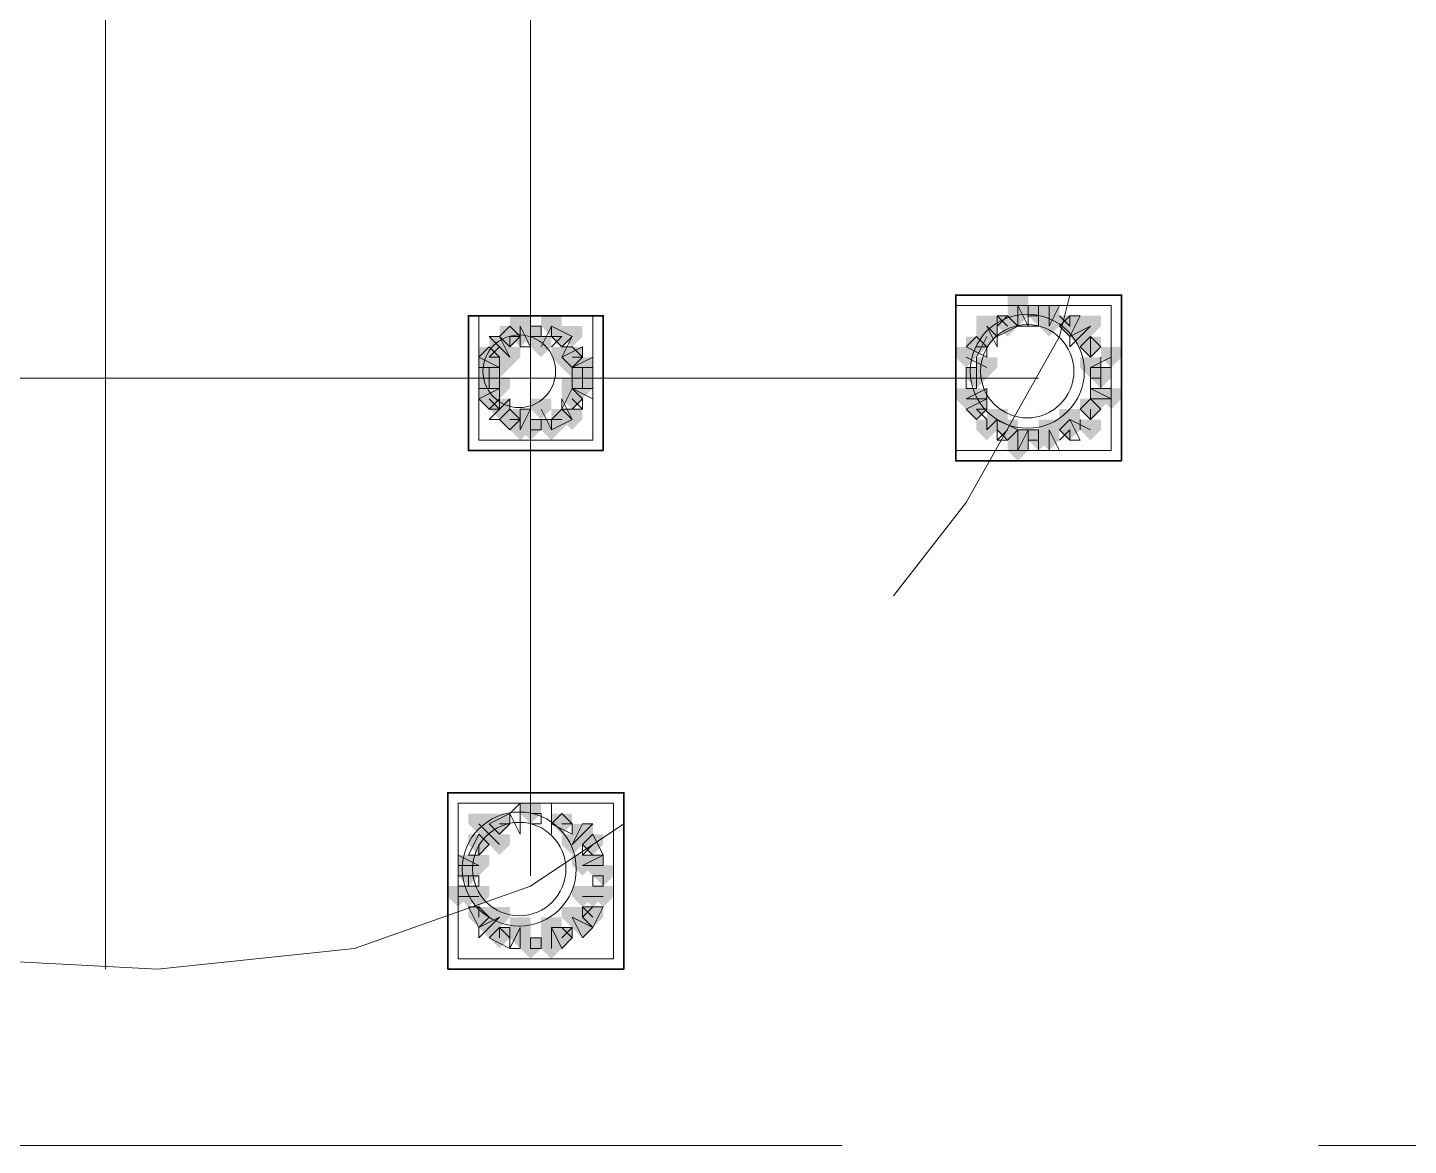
# Model space of a CAD drawing. Header units: millimetres. Extents: x 2315 to 4619, y 1334 to 1897.
# Drawn here: x 3723.54 to 3731.68, y 1534.67 to 1541.26 of the extents above; entities that cross this region are included whole.
import ezdxf

# ---------------------------------------------------------------- set-up
doc = ezdxf.new("R2010")
doc.units = ezdxf.units.MM
doc.linetypes.add('PDF_IMPORT', pattern=[1, 0.8, -0.2])
for name, color, linetype, true_color in [('PDF_10', 7, 'Continuous', 0x00b85c), ('PDF_AXIS', 7, 'Continuous', 0x00b85c), ('PDF_柱构件', 7, 'Continuous', 0x00b85c), ('PDF_转运站初步方案', 7, 'Continuous', 0x00b85c)]:
    doc.layers.add(name, color=color, linetype=linetype, true_color=true_color)
doc.layers.add('PDF_中心线层', color=1, linetype='Continuous')
doc.layers.add('PDF_粗实线层', color=7, linetype='Continuous')

msp = doc.modelspace()

# ---------------------------------------------------------------- hatches: boundary and pattern name
at = {"layer": 'PDF_10', "transparency": 33554559}
for points in [[(3729.5008, 1539.6195), (3729.4397, 1539.6195), (3729.4397, 1539.5584), (3729.5008, 1539.4974), (3729.5619, 1539.5584), (3729.5619, 1539.6195)], [(3729.5008, 1539.6195), (3729.4397, 1539.6195), (3729.4397, 1539.5584), (3729.5008, 1539.4974), (3729.5619, 1539.5584), (3729.5619, 1539.6195)], [(3729.5008, 1539.6195), (3729.4397, 1539.6195), (3729.4397, 1539.5584), (3729.5008, 1539.4974), (3729.5619, 1539.5584), (3729.5619, 1539.6195)], [(3729.3175, 1539.5584), (3729.2565, 1539.5584), (3729.2565, 1539.4974), (3729.3175, 1539.4363), (3729.3786, 1539.4974), (3729.3786, 1539.5584)], [(3729.3175, 1539.5584), (3729.2565, 1539.5584), (3729.2565, 1539.4974), (3729.3175, 1539.4363), (3729.3786, 1539.4974), (3729.3786, 1539.5584)], [(3729.684, 1539.5584), (3729.6229, 1539.5584), (3729.6229, 1539.4974), (3729.684, 1539.4363), (3729.7451, 1539.4974), (3729.7451, 1539.5584)], [(3729.684, 1539.5584), (3729.6229, 1539.5584), (3729.6229, 1539.4974), (3729.684, 1539.4363), (3729.7451, 1539.4974), (3729.7451, 1539.5584)], [(3726.3856, 1539.4974), (3726.3246, 1539.4974), (3726.3246, 1539.4363), (3726.3856, 1539.3752), (3726.4467, 1539.4363), (3726.4467, 1539.4974)], [(3726.3856, 1539.4974), (3726.3246, 1539.4974), (3726.3246, 1539.4363), (3726.3856, 1539.3752), (3726.4467, 1539.4363), (3726.4467, 1539.4974)], [(3726.5078, 1539.4974), (3726.4467, 1539.4974), (3726.4467, 1539.4363), (3726.5078, 1539.3752), (3726.5689, 1539.4363), (3726.5689, 1539.4974)], [(3726.5078, 1539.4974), (3726.4467, 1539.4974), (3726.4467, 1539.4363), (3726.5078, 1539.3752), (3726.5689, 1539.4363), (3726.5689, 1539.4974)], [(3726.6911, 1539.4974), (3726.63, 1539.4974), (3726.63, 1539.4363), (3726.6911, 1539.3752), (3726.7521, 1539.4363), (3726.7521, 1539.4974)], [(3726.6911, 1539.4974), (3726.63, 1539.4974), (3726.63, 1539.4363), (3726.6911, 1539.3752), (3726.7521, 1539.4363), (3726.7521, 1539.4974)], [(3729.1343, 1539.4363), (3729.0732, 1539.4363), (3729.0732, 1539.3752), (3729.1343, 1539.3141), (3729.1954, 1539.3752), (3729.1954, 1539.4363)], [(3729.1343, 1539.4363), (3729.0732, 1539.4363), (3729.0732, 1539.3752), (3729.1343, 1539.3141), (3729.1954, 1539.3752), (3729.1954, 1539.4363)], [(3729.8062, 1539.4363), (3729.7451, 1539.4363), (3729.7451, 1539.3752), (3729.8062, 1539.3141), (3729.8673, 1539.3752), (3729.8673, 1539.4363)], [(3729.8062, 1539.4363), (3729.7451, 1539.4363), (3729.7451, 1539.3752), (3729.8062, 1539.3141), (3729.8673, 1539.3752), (3729.8673, 1539.4363)], [(3729.8062, 1539.4363), (3729.7451, 1539.4363), (3729.7451, 1539.3752), (3729.8062, 1539.3141), (3729.8673, 1539.3752), (3729.8673, 1539.4363)], [(3726.2635, 1539.3752), (3726.2024, 1539.3752), (3726.2024, 1539.3141), (3726.2635, 1539.253), (3726.3246, 1539.3141), (3726.3246, 1539.3752)], [(3726.2635, 1539.3752), (3726.2024, 1539.3752), (3726.2024, 1539.3141), (3726.2635, 1539.253), (3726.3246, 1539.3141), (3726.3246, 1539.3752)], [(3726.7521, 1539.3752), (3726.6911, 1539.3752), (3726.6911, 1539.3141), (3726.7521, 1539.253), (3726.8132, 1539.3141), (3726.8132, 1539.3752)], [(3726.7521, 1539.3752), (3726.6911, 1539.3752), (3726.6911, 1539.3141), (3726.7521, 1539.253), (3726.8132, 1539.3141), (3726.8132, 1539.3752)], [(3726.2635, 1539.253), (3726.2024, 1539.253), (3726.2024, 1539.192), (3726.2635, 1539.1309), (3726.3246, 1539.192), (3726.3246, 1539.253)], [(3726.2635, 1539.253), (3726.2024, 1539.253), (3726.2024, 1539.192), (3726.2635, 1539.1309), (3726.3246, 1539.192), (3726.3246, 1539.253)], [(3726.8132, 1539.253), (3726.7521, 1539.253), (3726.7521, 1539.192), (3726.8132, 1539.1309), (3726.8743, 1539.192), (3726.8743, 1539.253)], [(3726.8132, 1539.253), (3726.7521, 1539.253), (3726.7521, 1539.192), (3726.8132, 1539.1309), (3726.8743, 1539.192), (3726.8743, 1539.253)], [(3729.1343, 1539.253), (3729.0732, 1539.253), (3729.0732, 1539.192), (3729.1343, 1539.1309), (3729.1954, 1539.192), (3729.1954, 1539.253)], [(3729.1343, 1539.253), (3729.0732, 1539.253), (3729.0732, 1539.192), (3729.1343, 1539.1309), (3729.1954, 1539.192), (3729.1954, 1539.253)], [(3729.8673, 1539.253), (3729.8062, 1539.253), (3729.8062, 1539.192), (3729.8673, 1539.1309), (3729.9284, 1539.192), (3729.9284, 1539.253)], [(3729.8673, 1539.253), (3729.8062, 1539.253), (3729.8062, 1539.192), (3729.8673, 1539.1309), (3729.9284, 1539.192), (3729.9284, 1539.253)], [(3726.2635, 1539.1309), (3726.2024, 1539.1309), (3726.2024, 1539.0698), (3726.2635, 1539.0087), (3726.3246, 1539.0698), (3726.3246, 1539.1309)], [(3726.2635, 1539.1309), (3726.2024, 1539.1309), (3726.2024, 1539.0698), (3726.2635, 1539.0087), (3726.3246, 1539.0698), (3726.3246, 1539.1309)], [(3726.7521, 1539.1309), (3726.6911, 1539.1309), (3726.6911, 1539.0698), (3726.7521, 1539.0087), (3726.8132, 1539.0698), (3726.8132, 1539.1309)], [(3726.7521, 1539.1309), (3726.6911, 1539.1309), (3726.6911, 1539.0698), (3726.7521, 1539.0087), (3726.8132, 1539.0698), (3726.8132, 1539.1309)], [(3729.1343, 1539.0698), (3729.0732, 1539.0698), (3729.0732, 1539.0087), (3729.1343, 1538.9476), (3729.1954, 1539.0087), (3729.1954, 1539.0698)], [(3729.1343, 1539.0698), (3729.0732, 1539.0698), (3729.0732, 1539.0087), (3729.1343, 1538.9476), (3729.1954, 1539.0087), (3729.1954, 1539.0698)], [(3729.8062, 1539.0698), (3729.7451, 1539.0698), (3729.7451, 1539.0087), (3729.8062, 1538.9476), (3729.8673, 1539.0087), (3729.8673, 1539.0698)], [(3729.8062, 1539.0698), (3729.7451, 1539.0698), (3729.7451, 1539.0087), (3729.8062, 1538.9476), (3729.8673, 1539.0087), (3729.8673, 1539.0698)], [(3729.8062, 1539.0698), (3729.7451, 1539.0698), (3729.7451, 1539.0087), (3729.8062, 1538.9476), (3729.8673, 1539.0087), (3729.8673, 1539.0698)], [(3726.3856, 1539.0087), (3726.3246, 1539.0087), (3726.3246, 1538.9476), (3726.3856, 1538.8866), (3726.4467, 1538.9476), (3726.4467, 1539.0087)], [(3726.3856, 1539.0087), (3726.3246, 1539.0087), (3726.3246, 1538.9476), (3726.3856, 1538.8866), (3726.4467, 1538.9476), (3726.4467, 1539.0087)], [(3726.3856, 1539.0087), (3726.3246, 1539.0087), (3726.3246, 1538.9476), (3726.3856, 1538.8866), (3726.4467, 1538.9476), (3726.4467, 1539.0087)], [(3726.5078, 1538.9476), (3726.4467, 1538.9476), (3726.4467, 1538.8866), (3726.5078, 1538.8255), (3726.5689, 1538.8866), (3726.5689, 1538.9476)], [(3726.5078, 1538.9476), (3726.4467, 1538.9476), (3726.4467, 1538.8866), (3726.5078, 1538.8255), (3726.5689, 1538.8866), (3726.5689, 1538.9476)], [(3726.6911, 1539.0087), (3726.63, 1539.0087), (3726.63, 1538.9476), (3726.6911, 1538.8866), (3726.7521, 1538.9476), (3726.7521, 1539.0087)], [(3726.6911, 1539.0087), (3726.63, 1539.0087), (3726.63, 1538.9476), (3726.6911, 1538.8866), (3726.7521, 1538.9476), (3726.7521, 1539.0087)], [(3729.3175, 1538.9476), (3729.2565, 1538.9476), (3729.2565, 1538.8866), (3729.3175, 1538.8255), (3729.3786, 1538.8866), (3729.3786, 1538.9476)], [(3729.3175, 1538.9476), (3729.2565, 1538.9476), (3729.2565, 1538.8866), (3729.3175, 1538.8255), (3729.3786, 1538.8866), (3729.3786, 1538.9476)], [(3729.684, 1538.9476), (3729.6229, 1538.9476), (3729.6229, 1538.8866), (3729.684, 1538.8255), (3729.7451, 1538.8866), (3729.7451, 1538.9476)], [(3729.684, 1538.9476), (3729.6229, 1538.9476), (3729.6229, 1538.8866), (3729.684, 1538.8255), (3729.7451, 1538.8866), (3729.7451, 1538.9476)], [(3729.5008, 1538.8866), (3729.4397, 1538.8866), (3729.4397, 1538.8255), (3729.5008, 1538.7644), (3729.5619, 1538.8255), (3729.5619, 1538.8866)], [(3729.5008, 1538.8866), (3729.4397, 1538.8866), (3729.4397, 1538.8255), (3729.5008, 1538.7644), (3729.5619, 1538.8255), (3729.5619, 1538.8866)], [(3726.5078, 1536.6876), (3726.4467, 1536.6876), (3726.4467, 1536.6265), (3726.5078, 1536.5655), (3726.5689, 1536.6265), (3726.5689, 1536.6876)], [(3726.5078, 1536.6876), (3726.4467, 1536.6876), (3726.4467, 1536.6265), (3726.5078, 1536.5655), (3726.5689, 1536.6265), (3726.5689, 1536.6876)], [(3726.3246, 1536.6265), (3726.2635, 1536.6265), (3726.2635, 1536.5655), (3726.3246, 1536.5044), (3726.3856, 1536.5655), (3726.3856, 1536.6265)], [(3726.3246, 1536.6265), (3726.2635, 1536.6265), (3726.2635, 1536.5655), (3726.3246, 1536.5044), (3726.3856, 1536.5655), (3726.3856, 1536.6265)], [(3726.3246, 1536.6265), (3726.2635, 1536.6265), (3726.2635, 1536.5655), (3726.3246, 1536.5044), (3726.3856, 1536.5655), (3726.3856, 1536.6265)], [(3726.6911, 1536.6265), (3726.63, 1536.6265), (3726.63, 1536.5655), (3726.6911, 1536.5044), (3726.7521, 1536.5655), (3726.7521, 1536.6265)], [(3726.6911, 1536.6265), (3726.63, 1536.6265), (3726.63, 1536.5655), (3726.6911, 1536.5044), (3726.7521, 1536.5655), (3726.7521, 1536.6265)], [(3726.2024, 1536.5044), (3726.1413, 1536.5044), (3726.1413, 1536.4433), (3726.2024, 1536.3822), (3726.2635, 1536.4433), (3726.2635, 1536.5044)], [(3726.2024, 1536.5044), (3726.1413, 1536.5044), (3726.1413, 1536.4433), (3726.2024, 1536.3822), (3726.2635, 1536.4433), (3726.2635, 1536.5044)], [(3726.8743, 1536.5044), (3726.8132, 1536.5044), (3726.8132, 1536.4433), (3726.8743, 1536.3822), (3726.9354, 1536.4433), (3726.9354, 1536.5044)], [(3726.8743, 1536.5044), (3726.8132, 1536.5044), (3726.8132, 1536.4433), (3726.8743, 1536.3822), (3726.9354, 1536.4433), (3726.9354, 1536.5044)], [(3726.1413, 1536.3211), (3726.0802, 1536.3211), (3726.0802, 1536.2601), (3726.1413, 1536.199), (3726.2024, 1536.2601), (3726.2024, 1536.3211)], [(3726.1413, 1536.3211), (3726.0802, 1536.3211), (3726.0802, 1536.2601), (3726.1413, 1536.199), (3726.2024, 1536.2601), (3726.2024, 1536.3211)], [(3726.9354, 1536.3211), (3726.8743, 1536.3211), (3726.8743, 1536.2601), (3726.9354, 1536.199), (3726.9965, 1536.2601), (3726.9965, 1536.3211)], [(3726.9354, 1536.3211), (3726.8743, 1536.3211), (3726.8743, 1536.2601), (3726.9354, 1536.199), (3726.9965, 1536.2601), (3726.9965, 1536.3211)], [(3726.2024, 1536.0768), (3726.1413, 1536.0768), (3726.1413, 1536.0157), (3726.2024, 1535.9547), (3726.2635, 1536.0157), (3726.2635, 1536.0768)], [(3726.2024, 1536.0768), (3726.1413, 1536.0768), (3726.1413, 1536.0157), (3726.2024, 1535.9547), (3726.2635, 1536.0157), (3726.2635, 1536.0768)], [(3726.8743, 1536.0768), (3726.8132, 1536.0768), (3726.8132, 1536.0157), (3726.8743, 1535.9547), (3726.9354, 1536.0157), (3726.9354, 1536.0768)], [(3726.8743, 1536.0768), (3726.8132, 1536.0768), (3726.8132, 1536.0157), (3726.8743, 1535.9547), (3726.9354, 1536.0157), (3726.9354, 1536.0768)], [(3726.3246, 1535.9547), (3726.2635, 1535.9547), (3726.2635, 1535.8936), (3726.3246, 1535.8325), (3726.3856, 1535.8936), (3726.3856, 1535.9547)], [(3726.3246, 1535.9547), (3726.2635, 1535.9547), (3726.2635, 1535.8936), (3726.3246, 1535.8325), (3726.3856, 1535.8936), (3726.3856, 1535.9547)], [(3726.6911, 1535.9547), (3726.63, 1535.9547), (3726.63, 1535.8936), (3726.6911, 1535.8325), (3726.7521, 1535.8936), (3726.7521, 1535.9547)], [(3726.6911, 1535.9547), (3726.63, 1535.9547), (3726.63, 1535.8936), (3726.6911, 1535.8325), (3726.7521, 1535.8936), (3726.7521, 1535.9547)], [(3726.5078, 1535.8936), (3726.4467, 1535.8936), (3726.4467, 1535.8325), (3726.5078, 1535.7714), (3726.5689, 1535.8325), (3726.5689, 1535.8936)], [(3726.5078, 1535.8936), (3726.4467, 1535.8936), (3726.4467, 1535.8325), (3726.5078, 1535.7714), (3726.5689, 1535.8325), (3726.5689, 1535.8936)]]:
    msp.add_hatch(color=6, dxfattribs=at).paths.add_polyline_path(points)
at = {"layer": 'PDF_柱构件', "transparency": 33554559}
for points in [[(3729.3786, 1539.6806), (3729.3175, 1539.6806), (3729.3175, 1539.6195), (3729.3786, 1539.5584), (3729.4397, 1539.6195), (3729.4397, 1539.6806)], [(3729.3786, 1539.6195), (3729.3175, 1539.6195), (3729.3175, 1539.5584), (3729.3786, 1539.4974), (3729.4397, 1539.5584), (3729.4397, 1539.6195)], [(3729.5619, 1539.6195), (3729.5008, 1539.6195), (3729.5008, 1539.5584), (3729.5619, 1539.4974), (3729.6229, 1539.5584), (3729.6229, 1539.6195)], [(3726.4467, 1539.5584), (3726.3856, 1539.5584), (3726.3856, 1539.4974), (3726.4467, 1539.4363), (3726.5078, 1539.4974), (3726.5078, 1539.5584)], [(3726.63, 1539.5584), (3726.5689, 1539.5584), (3726.5689, 1539.4974), (3726.63, 1539.4363), (3726.6911, 1539.4974), (3726.6911, 1539.5584)], [(3729.1954, 1539.5584), (3729.1343, 1539.5584), (3729.1343, 1539.4974), (3729.1954, 1539.4363), (3729.2565, 1539.4974), (3729.2565, 1539.5584)], [(3729.5619, 1539.5584), (3729.5008, 1539.5584), (3729.5008, 1539.4974), (3729.5619, 1539.4363), (3729.6229, 1539.4974), (3729.6229, 1539.5584)], [(3729.8062, 1539.5584), (3729.7451, 1539.5584), (3729.7451, 1539.4974), (3729.8062, 1539.4363), (3729.8673, 1539.4974), (3729.8673, 1539.5584)], [(3726.3246, 1539.4363), (3726.2635, 1539.4363), (3726.2635, 1539.3752), (3726.3246, 1539.3141), (3726.3856, 1539.3752), (3726.3856, 1539.4363)], [(3726.4467, 1539.4974), (3726.3856, 1539.4974), (3726.3856, 1539.4363), (3726.4467, 1539.3752), (3726.5078, 1539.4363), (3726.5078, 1539.4974)], [(3726.5689, 1539.4363), (3726.5078, 1539.4363), (3726.5078, 1539.3752), (3726.5689, 1539.3141), (3726.63, 1539.3752), (3726.63, 1539.4363)], [(3726.7521, 1539.4974), (3726.6911, 1539.4974), (3726.6911, 1539.4363), (3726.7521, 1539.3752), (3726.8132, 1539.4363), (3726.8132, 1539.4974)], [(3729.1954, 1539.4974), (3729.1343, 1539.4974), (3729.1343, 1539.4363), (3729.1954, 1539.3752), (3729.2565, 1539.4363), (3729.2565, 1539.4974)], [(3729.7451, 1539.4974), (3729.684, 1539.4974), (3729.684, 1539.4363), (3729.7451, 1539.3752), (3729.8062, 1539.4363), (3729.8062, 1539.4974)], [(3726.3856, 1539.3752), (3726.3246, 1539.3752), (3726.3246, 1539.3141), (3726.3856, 1539.253), (3726.4467, 1539.3141), (3726.4467, 1539.3752)], [(3726.6911, 1539.3752), (3726.63, 1539.3752), (3726.63, 1539.3141), (3726.6911, 1539.253), (3726.7521, 1539.3141), (3726.7521, 1539.3752)], [(3729.0732, 1539.3752), (3729.0121, 1539.3752), (3729.0121, 1539.3141), (3729.0732, 1539.253), (3729.1343, 1539.3141), (3729.1343, 1539.3752)], [(3729.9284, 1539.3752), (3729.8673, 1539.3752), (3729.8673, 1539.3141), (3729.9284, 1539.253), (3729.9894, 1539.3141), (3729.9894, 1539.3752)], [(3726.2635, 1539.3141), (3726.2024, 1539.3141), (3726.2024, 1539.253), (3726.2635, 1539.192), (3726.3246, 1539.253), (3726.3246, 1539.3141)], [(3726.3246, 1539.3141), (3726.2635, 1539.3141), (3726.2635, 1539.253), (3726.3246, 1539.192), (3726.3856, 1539.253), (3726.3856, 1539.3141)], [(3726.7521, 1539.3141), (3726.6911, 1539.3141), (3726.6911, 1539.253), (3726.7521, 1539.192), (3726.8132, 1539.253), (3726.8132, 1539.3141)], [(3726.8132, 1539.3141), (3726.7521, 1539.3141), (3726.7521, 1539.253), (3726.8132, 1539.192), (3726.8743, 1539.253), (3726.8743, 1539.3141)], [(3729.1954, 1539.3141), (3729.1343, 1539.3141), (3729.1343, 1539.253), (3729.1954, 1539.192), (3729.2565, 1539.253), (3729.2565, 1539.3141)], [(3729.8062, 1539.3141), (3729.7451, 1539.3141), (3729.7451, 1539.253), (3729.8062, 1539.192), (3729.8673, 1539.253), (3729.8673, 1539.3141)], [(3726.2635, 1539.192), (3726.2024, 1539.192), (3726.2024, 1539.1309), (3726.2635, 1539.0698), (3726.3246, 1539.1309), (3726.3246, 1539.192)], [(3726.3246, 1539.192), (3726.2635, 1539.192), (3726.2635, 1539.1309), (3726.3246, 1539.0698), (3726.3856, 1539.1309), (3726.3856, 1539.192)], [(3726.7521, 1539.192), (3726.6911, 1539.192), (3726.6911, 1539.1309), (3726.7521, 1539.0698), (3726.8132, 1539.1309), (3726.8132, 1539.192)], [(3726.8132, 1539.192), (3726.7521, 1539.192), (3726.7521, 1539.1309), (3726.8132, 1539.0698), (3726.8743, 1539.1309), (3726.8743, 1539.192)], [(3729.0732, 1539.1309), (3729.0121, 1539.1309), (3729.0121, 1539.0698), (3729.0732, 1539.0087), (3729.1343, 1539.0698), (3729.1343, 1539.1309)], [(3729.1343, 1539.1309), (3729.0732, 1539.1309), (3729.0732, 1539.0698), (3729.1343, 1539.0087), (3729.1954, 1539.0698), (3729.1954, 1539.1309)], [(3729.8673, 1539.1309), (3729.8062, 1539.1309), (3729.8062, 1539.0698), (3729.8673, 1539.0087), (3729.9284, 1539.0698), (3729.9284, 1539.1309)], [(3729.9284, 1539.1309), (3729.8673, 1539.1309), (3729.8673, 1539.0698), (3729.9284, 1539.0087), (3729.9894, 1539.0698), (3729.9894, 1539.1309)], [(3726.3246, 1539.0698), (3726.2635, 1539.0698), (3726.2635, 1539.0087), (3726.3246, 1538.9476), (3726.3856, 1539.0087), (3726.3856, 1539.0698)], [(3726.5689, 1539.0698), (3726.5078, 1539.0698), (3726.5078, 1539.0087), (3726.5689, 1538.9476), (3726.63, 1539.0087), (3726.63, 1539.0698)], [(3726.4467, 1539.0087), (3726.3856, 1539.0087), (3726.3856, 1538.9476), (3726.4467, 1538.8866), (3726.5078, 1538.9476), (3726.5078, 1539.0087)], [(3726.4467, 1538.9476), (3726.3856, 1538.9476), (3726.3856, 1538.8866), (3726.4467, 1538.8255), (3726.5078, 1538.8866), (3726.5078, 1538.9476)], [(3726.63, 1538.9476), (3726.5689, 1538.9476), (3726.5689, 1538.8866), (3726.63, 1538.8255), (3726.6911, 1538.8866), (3726.6911, 1538.9476)], [(3726.7521, 1539.0087), (3726.6911, 1539.0087), (3726.6911, 1538.9476), (3726.7521, 1538.8866), (3726.8132, 1538.9476), (3726.8132, 1539.0087)], [(3729.1954, 1538.9476), (3729.1343, 1538.9476), (3729.1343, 1538.8866), (3729.1954, 1538.8255), (3729.2565, 1538.8866), (3729.2565, 1538.9476)], [(3729.2565, 1539.0087), (3729.1954, 1539.0087), (3729.1954, 1538.9476), (3729.2565, 1538.8866), (3729.3175, 1538.9476), (3729.3175, 1539.0087)], [(3729.5619, 1538.9476), (3729.5008, 1538.9476), (3729.5008, 1538.8866), (3729.5619, 1538.8255), (3729.6229, 1538.8866), (3729.6229, 1538.9476)], [(3729.684, 1539.0087), (3729.6229, 1539.0087), (3729.6229, 1538.9476), (3729.684, 1538.8866), (3729.7451, 1538.9476), (3729.7451, 1539.0087)], [(3729.8062, 1538.9476), (3729.7451, 1538.9476), (3729.7451, 1538.8866), (3729.8062, 1538.8255), (3729.8673, 1538.8866), (3729.8673, 1538.9476)], [(3729.3786, 1538.8866), (3729.3175, 1538.8866), (3729.3175, 1538.8255), (3729.3786, 1538.7644), (3729.4397, 1538.8255), (3729.4397, 1538.8866)], [(3729.5619, 1538.8866), (3729.5008, 1538.8866), (3729.5008, 1538.8255), (3729.5619, 1538.7644), (3729.6229, 1538.8255), (3729.6229, 1538.8866)], [(3729.3786, 1538.8255), (3729.3175, 1538.8255), (3729.3175, 1538.7644), (3729.3786, 1538.7033), (3729.4397, 1538.7644), (3729.4397, 1538.8255)], [(3726.2024, 1536.6265), (3726.1413, 1536.6265), (3726.1413, 1536.5655), (3726.2024, 1536.5044), (3726.2635, 1536.5655), (3726.2635, 1536.6265)], [(3726.2635, 1536.5655), (3726.2024, 1536.5655), (3726.2024, 1536.5044), (3726.2635, 1536.4433), (3726.3246, 1536.5044), (3726.3246, 1536.5655)], [(3726.3246, 1536.5044), (3726.2635, 1536.5044), (3726.2635, 1536.4433), (3726.3246, 1536.3822), (3726.3856, 1536.4433), (3726.3856, 1536.5044)], [(3726.7521, 1536.5044), (3726.6911, 1536.5044), (3726.6911, 1536.4433), (3726.7521, 1536.3822), (3726.8132, 1536.4433), (3726.8132, 1536.5044)], [(3726.8132, 1536.5655), (3726.7521, 1536.5655), (3726.7521, 1536.5044), (3726.8132, 1536.4433), (3726.8743, 1536.5044), (3726.8743, 1536.5655)], [(3726.1413, 1536.3822), (3726.0802, 1536.3822), (3726.0802, 1536.3211), (3726.1413, 1536.2601), (3726.2024, 1536.3211), (3726.2024, 1536.3822)], [(3726.2024, 1536.3822), (3726.1413, 1536.3822), (3726.1413, 1536.3211), (3726.2024, 1536.2601), (3726.2635, 1536.3211), (3726.2635, 1536.3822)], [(3726.8132, 1536.3822), (3726.7521, 1536.3822), (3726.7521, 1536.3211), (3726.8132, 1536.2601), (3726.8743, 1536.3211), (3726.8743, 1536.3822)], [(3726.8743, 1536.3822), (3726.8132, 1536.3822), (3726.8132, 1536.3211), (3726.8743, 1536.2601), (3726.9354, 1536.3211), (3726.9354, 1536.3822)], [(3726.0802, 1536.199), (3726.0192, 1536.199), (3726.0192, 1536.1379), (3726.0802, 1536.0768), (3726.1413, 1536.1379), (3726.1413, 1536.199)], [(3726.1413, 1536.199), (3726.0802, 1536.199), (3726.0802, 1536.1379), (3726.1413, 1536.0768), (3726.2024, 1536.1379), (3726.2024, 1536.199)], [(3726.2024, 1536.199), (3726.1413, 1536.199), (3726.1413, 1536.1379), (3726.2024, 1536.0768), (3726.2635, 1536.1379), (3726.2635, 1536.199)], [(3726.8132, 1536.199), (3726.7521, 1536.199), (3726.7521, 1536.1379), (3726.8132, 1536.0768), (3726.8743, 1536.1379), (3726.8743, 1536.199)], [(3726.8743, 1536.199), (3726.8132, 1536.199), (3726.8132, 1536.1379), (3726.8743, 1536.0768), (3726.9354, 1536.1379), (3726.9354, 1536.199)], [(3726.9354, 1536.199), (3726.8743, 1536.199), (3726.8743, 1536.1379), (3726.9354, 1536.0768), (3726.9965, 1536.1379), (3726.9965, 1536.199)], [(3726.2635, 1536.0157), (3726.2024, 1536.0157), (3726.2024, 1535.9547), (3726.2635, 1535.8936), (3726.3246, 1535.9547), (3726.3246, 1536.0157)], [(3726.3246, 1536.0768), (3726.2635, 1536.0768), (3726.2635, 1536.0157), (3726.3246, 1535.9547), (3726.3856, 1536.0157), (3726.3856, 1536.0768)], [(3726.4467, 1536.0157), (3726.3856, 1536.0157), (3726.3856, 1535.9547), (3726.4467, 1535.8936), (3726.5078, 1535.9547), (3726.5078, 1536.0157)], [(3726.63, 1536.0157), (3726.5689, 1536.0157), (3726.5689, 1535.9547), (3726.63, 1535.8936), (3726.6911, 1535.9547), (3726.6911, 1536.0157)], [(3726.7521, 1536.0768), (3726.6911, 1536.0768), (3726.6911, 1536.0157), (3726.7521, 1535.9547), (3726.8132, 1536.0157), (3726.8132, 1536.0768)], [(3726.8132, 1536.0157), (3726.7521, 1536.0157), (3726.7521, 1535.9547), (3726.8132, 1535.8936), (3726.8743, 1535.9547), (3726.8743, 1536.0157)], [(3726.4467, 1535.9547), (3726.3856, 1535.9547), (3726.3856, 1535.8936), (3726.4467, 1535.8325), (3726.5078, 1535.8936), (3726.5078, 1535.9547)], [(3726.63, 1535.9547), (3726.5689, 1535.9547), (3726.5689, 1535.8936), (3726.63, 1535.8325), (3726.6911, 1535.8936), (3726.6911, 1535.9547)], [(3726.63, 1535.8936), (3726.5689, 1535.8936), (3726.5689, 1535.8325), (3726.63, 1535.7714), (3726.6911, 1535.8325), (3726.6911, 1535.8936)]]:
    msp.add_hatch(color=6, dxfattribs=at).paths.add_polyline_path(points)
at = {"layer": 'PDF_转运站初步方案', "transparency": 33554559}
for points in [[(3729.5008, 1539.6195), (3729.4397, 1539.6195), (3729.4397, 1539.5584), (3729.5008, 1539.4974), (3729.5619, 1539.5584), (3729.5619, 1539.6195)], [(3729.5008, 1539.6195), (3729.4397, 1539.6195), (3729.4397, 1539.5584), (3729.5008, 1539.4974), (3729.5619, 1539.5584), (3729.5619, 1539.6195)], [(3729.3175, 1539.5584), (3729.2565, 1539.5584), (3729.2565, 1539.4974), (3729.3175, 1539.4363), (3729.3786, 1539.4974), (3729.3786, 1539.5584)], [(3729.3175, 1539.5584), (3729.2565, 1539.5584), (3729.2565, 1539.4974), (3729.3175, 1539.4363), (3729.3786, 1539.4974), (3729.3786, 1539.5584)], [(3729.684, 1539.5584), (3729.6229, 1539.5584), (3729.6229, 1539.4974), (3729.684, 1539.4363), (3729.7451, 1539.4974), (3729.7451, 1539.5584)], [(3729.684, 1539.5584), (3729.6229, 1539.5584), (3729.6229, 1539.4974), (3729.684, 1539.4363), (3729.7451, 1539.4974), (3729.7451, 1539.5584)], [(3726.3856, 1539.4974), (3726.3246, 1539.4974), (3726.3246, 1539.4363), (3726.3856, 1539.3752), (3726.4467, 1539.4363), (3726.4467, 1539.4974)], [(3726.3856, 1539.4974), (3726.3246, 1539.4974), (3726.3246, 1539.4363), (3726.3856, 1539.3752), (3726.4467, 1539.4363), (3726.4467, 1539.4974)], [(3726.5078, 1539.4974), (3726.4467, 1539.4974), (3726.4467, 1539.4363), (3726.5078, 1539.3752), (3726.5689, 1539.4363), (3726.5689, 1539.4974)], [(3726.5078, 1539.4974), (3726.4467, 1539.4974), (3726.4467, 1539.4363), (3726.5078, 1539.3752), (3726.5689, 1539.4363), (3726.5689, 1539.4974)], [(3726.6911, 1539.4974), (3726.63, 1539.4974), (3726.63, 1539.4363), (3726.6911, 1539.3752), (3726.7521, 1539.4363), (3726.7521, 1539.4974)], [(3726.6911, 1539.4974), (3726.63, 1539.4974), (3726.63, 1539.4363), (3726.6911, 1539.3752), (3726.7521, 1539.4363), (3726.7521, 1539.4974)], [(3729.1343, 1539.4363), (3729.0732, 1539.4363), (3729.0732, 1539.3752), (3729.1343, 1539.3141), (3729.1954, 1539.3752), (3729.1954, 1539.4363)], [(3729.1343, 1539.4363), (3729.0732, 1539.4363), (3729.0732, 1539.3752), (3729.1343, 1539.3141), (3729.1954, 1539.3752), (3729.1954, 1539.4363)], [(3729.8062, 1539.4363), (3729.7451, 1539.4363), (3729.7451, 1539.3752), (3729.8062, 1539.3141), (3729.8673, 1539.3752), (3729.8673, 1539.4363)], [(3729.8062, 1539.4363), (3729.7451, 1539.4363), (3729.7451, 1539.3752), (3729.8062, 1539.3141), (3729.8673, 1539.3752), (3729.8673, 1539.4363)], [(3726.2635, 1539.3752), (3726.2024, 1539.3752), (3726.2024, 1539.3141), (3726.2635, 1539.253), (3726.3246, 1539.3141), (3726.3246, 1539.3752)], [(3726.2635, 1539.3752), (3726.2024, 1539.3752), (3726.2024, 1539.3141), (3726.2635, 1539.253), (3726.3246, 1539.3141), (3726.3246, 1539.3752)], [(3726.7521, 1539.3752), (3726.6911, 1539.3752), (3726.6911, 1539.3141), (3726.7521, 1539.253), (3726.8132, 1539.3141), (3726.8132, 1539.3752)], [(3726.7521, 1539.3752), (3726.6911, 1539.3752), (3726.6911, 1539.3141), (3726.7521, 1539.253), (3726.8132, 1539.3141), (3726.8132, 1539.3752)], [(3726.2635, 1539.253), (3726.2024, 1539.253), (3726.2024, 1539.192), (3726.2635, 1539.1309), (3726.3246, 1539.192), (3726.3246, 1539.253)], [(3726.2635, 1539.253), (3726.2024, 1539.253), (3726.2024, 1539.192), (3726.2635, 1539.1309), (3726.3246, 1539.192), (3726.3246, 1539.253)], [(3726.8132, 1539.253), (3726.7521, 1539.253), (3726.7521, 1539.192), (3726.8132, 1539.1309), (3726.8743, 1539.192), (3726.8743, 1539.253)], [(3726.8132, 1539.253), (3726.7521, 1539.253), (3726.7521, 1539.192), (3726.8132, 1539.1309), (3726.8743, 1539.192), (3726.8743, 1539.253)], [(3729.1343, 1539.253), (3729.0732, 1539.253), (3729.0732, 1539.192), (3729.1343, 1539.1309), (3729.1954, 1539.192), (3729.1954, 1539.253)], [(3729.1343, 1539.253), (3729.0732, 1539.253), (3729.0732, 1539.192), (3729.1343, 1539.1309), (3729.1954, 1539.192), (3729.1954, 1539.253)], [(3729.8673, 1539.253), (3729.8062, 1539.253), (3729.8062, 1539.192), (3729.8673, 1539.1309), (3729.9284, 1539.192), (3729.9284, 1539.253)], [(3729.8673, 1539.253), (3729.8062, 1539.253), (3729.8062, 1539.192), (3729.8673, 1539.1309), (3729.9284, 1539.192), (3729.9284, 1539.253)], [(3726.2635, 1539.1309), (3726.2024, 1539.1309), (3726.2024, 1539.0698), (3726.2635, 1539.0087), (3726.3246, 1539.0698), (3726.3246, 1539.1309)], [(3726.2635, 1539.1309), (3726.2024, 1539.1309), (3726.2024, 1539.0698), (3726.2635, 1539.0087), (3726.3246, 1539.0698), (3726.3246, 1539.1309)], [(3726.7521, 1539.1309), (3726.6911, 1539.1309), (3726.6911, 1539.0698), (3726.7521, 1539.0087), (3726.8132, 1539.0698), (3726.8132, 1539.1309)], [(3726.7521, 1539.1309), (3726.6911, 1539.1309), (3726.6911, 1539.0698), (3726.7521, 1539.0087), (3726.8132, 1539.0698), (3726.8132, 1539.1309)], [(3729.1343, 1539.0698), (3729.0732, 1539.0698), (3729.0732, 1539.0087), (3729.1343, 1538.9476), (3729.1954, 1539.0087), (3729.1954, 1539.0698)], [(3729.1343, 1539.0698), (3729.0732, 1539.0698), (3729.0732, 1539.0087), (3729.1343, 1538.9476), (3729.1954, 1539.0087), (3729.1954, 1539.0698)], [(3729.8062, 1539.0698), (3729.7451, 1539.0698), (3729.7451, 1539.0087), (3729.8062, 1538.9476), (3729.8673, 1539.0087), (3729.8673, 1539.0698)], [(3729.8062, 1539.0698), (3729.7451, 1539.0698), (3729.7451, 1539.0087), (3729.8062, 1538.9476), (3729.8673, 1539.0087), (3729.8673, 1539.0698)], [(3726.3856, 1539.0087), (3726.3246, 1539.0087), (3726.3246, 1538.9476), (3726.3856, 1538.8866), (3726.4467, 1538.9476), (3726.4467, 1539.0087)], [(3726.3856, 1539.0087), (3726.3246, 1539.0087), (3726.3246, 1538.9476), (3726.3856, 1538.8866), (3726.4467, 1538.9476), (3726.4467, 1539.0087)], [(3726.5078, 1538.9476), (3726.4467, 1538.9476), (3726.4467, 1538.8866), (3726.5078, 1538.8255), (3726.5689, 1538.8866), (3726.5689, 1538.9476)], [(3726.5078, 1538.9476), (3726.4467, 1538.9476), (3726.4467, 1538.8866), (3726.5078, 1538.8255), (3726.5689, 1538.8866), (3726.5689, 1538.9476)], [(3726.6911, 1539.0087), (3726.63, 1539.0087), (3726.63, 1538.9476), (3726.6911, 1538.8866), (3726.7521, 1538.9476), (3726.7521, 1539.0087)], [(3726.6911, 1539.0087), (3726.63, 1539.0087), (3726.63, 1538.9476), (3726.6911, 1538.8866), (3726.7521, 1538.9476), (3726.7521, 1539.0087)], [(3729.3175, 1538.9476), (3729.2565, 1538.9476), (3729.2565, 1538.8866), (3729.3175, 1538.8255), (3729.3786, 1538.8866), (3729.3786, 1538.9476)], [(3729.3175, 1538.9476), (3729.2565, 1538.9476), (3729.2565, 1538.8866), (3729.3175, 1538.8255), (3729.3786, 1538.8866), (3729.3786, 1538.9476)], [(3729.684, 1538.9476), (3729.6229, 1538.9476), (3729.6229, 1538.8866), (3729.684, 1538.8255), (3729.7451, 1538.8866), (3729.7451, 1538.9476)], [(3729.684, 1538.9476), (3729.6229, 1538.9476), (3729.6229, 1538.8866), (3729.684, 1538.8255), (3729.7451, 1538.8866), (3729.7451, 1538.9476)], [(3729.5008, 1538.8866), (3729.4397, 1538.8866), (3729.4397, 1538.8255), (3729.5008, 1538.7644), (3729.5619, 1538.8255), (3729.5619, 1538.8866)], [(3729.5008, 1538.8866), (3729.4397, 1538.8866), (3729.4397, 1538.8255), (3729.5008, 1538.7644), (3729.5619, 1538.8255), (3729.5619, 1538.8866)], [(3726.5078, 1536.6876), (3726.4467, 1536.6876), (3726.4467, 1536.6265), (3726.5078, 1536.5655), (3726.5689, 1536.6265), (3726.5689, 1536.6876)], [(3726.5078, 1536.6876), (3726.4467, 1536.6876), (3726.4467, 1536.6265), (3726.5078, 1536.5655), (3726.5689, 1536.6265), (3726.5689, 1536.6876)], [(3726.3246, 1536.6265), (3726.2635, 1536.6265), (3726.2635, 1536.5655), (3726.3246, 1536.5044), (3726.3856, 1536.5655), (3726.3856, 1536.6265)], [(3726.3246, 1536.6265), (3726.2635, 1536.6265), (3726.2635, 1536.5655), (3726.3246, 1536.5044), (3726.3856, 1536.5655), (3726.3856, 1536.6265)], [(3726.6911, 1536.6265), (3726.63, 1536.6265), (3726.63, 1536.5655), (3726.6911, 1536.5044), (3726.7521, 1536.5655), (3726.7521, 1536.6265)], [(3726.6911, 1536.6265), (3726.63, 1536.6265), (3726.63, 1536.5655), (3726.6911, 1536.5044), (3726.7521, 1536.5655), (3726.7521, 1536.6265)], [(3726.2024, 1536.5044), (3726.1413, 1536.5044), (3726.1413, 1536.4433), (3726.2024, 1536.3822), (3726.2635, 1536.4433), (3726.2635, 1536.5044)], [(3726.2024, 1536.5044), (3726.1413, 1536.5044), (3726.1413, 1536.4433), (3726.2024, 1536.3822), (3726.2635, 1536.4433), (3726.2635, 1536.5044)], [(3726.8743, 1536.5044), (3726.8132, 1536.5044), (3726.8132, 1536.4433), (3726.8743, 1536.3822), (3726.9354, 1536.4433), (3726.9354, 1536.5044)], [(3726.8743, 1536.5044), (3726.8132, 1536.5044), (3726.8132, 1536.4433), (3726.8743, 1536.3822), (3726.9354, 1536.4433), (3726.9354, 1536.5044)], [(3726.1413, 1536.3211), (3726.0802, 1536.3211), (3726.0802, 1536.2601), (3726.1413, 1536.199), (3726.2024, 1536.2601), (3726.2024, 1536.3211)], [(3726.1413, 1536.3211), (3726.0802, 1536.3211), (3726.0802, 1536.2601), (3726.1413, 1536.199), (3726.2024, 1536.2601), (3726.2024, 1536.3211)], [(3726.9354, 1536.3211), (3726.8743, 1536.3211), (3726.8743, 1536.2601), (3726.9354, 1536.199), (3726.9965, 1536.2601), (3726.9965, 1536.3211)], [(3726.9354, 1536.3211), (3726.8743, 1536.3211), (3726.8743, 1536.2601), (3726.9354, 1536.199), (3726.9965, 1536.2601), (3726.9965, 1536.3211)], [(3726.2024, 1536.0768), (3726.1413, 1536.0768), (3726.1413, 1536.0157), (3726.2024, 1535.9547), (3726.2635, 1536.0157), (3726.2635, 1536.0768)], [(3726.2024, 1536.0768), (3726.1413, 1536.0768), (3726.1413, 1536.0157), (3726.2024, 1535.9547), (3726.2635, 1536.0157), (3726.2635, 1536.0768)], [(3726.8743, 1536.0768), (3726.8132, 1536.0768), (3726.8132, 1536.0157), (3726.8743, 1535.9547), (3726.9354, 1536.0157), (3726.9354, 1536.0768)], [(3726.8743, 1536.0768), (3726.8132, 1536.0768), (3726.8132, 1536.0157), (3726.8743, 1535.9547), (3726.9354, 1536.0157), (3726.9354, 1536.0768)], [(3726.3246, 1535.9547), (3726.2635, 1535.9547), (3726.2635, 1535.8936), (3726.3246, 1535.8325), (3726.3856, 1535.8936), (3726.3856, 1535.9547)], [(3726.3246, 1535.9547), (3726.2635, 1535.9547), (3726.2635, 1535.8936), (3726.3246, 1535.8325), (3726.3856, 1535.8936), (3726.3856, 1535.9547)], [(3726.6911, 1535.9547), (3726.63, 1535.9547), (3726.63, 1535.8936), (3726.6911, 1535.8325), (3726.7521, 1535.8936), (3726.7521, 1535.9547)], [(3726.6911, 1535.9547), (3726.63, 1535.9547), (3726.63, 1535.8936), (3726.6911, 1535.8325), (3726.7521, 1535.8936), (3726.7521, 1535.9547)], [(3726.5078, 1535.8936), (3726.4467, 1535.8936), (3726.4467, 1535.8325), (3726.5078, 1535.7714), (3726.5689, 1535.8325), (3726.5689, 1535.8936)], [(3726.5078, 1535.8936), (3726.4467, 1535.8936), (3726.4467, 1535.8325), (3726.5078, 1535.7714), (3726.5689, 1535.8325), (3726.5689, 1535.8936)]]:
    msp.add_hatch(color=6, dxfattribs=at).paths.add_polyline_path(points)

# ---------------------------------------------------------------- linework, layer by layer
at = {"layer": 'PDF_10', "color": 6, "lineweight": 18}
for points in [[(3729.2565, 1539.4974), (3729.3175, 1539.5584)], [(3729.3175, 1539.4974), (3729.2565, 1539.5584)], [(3729.4397, 1539.5584), (3729.5008, 1539.5584)], [(3729.6229, 1539.5584), (3729.684, 1539.4974), (3729.684, 1539.5584)], [(3726.3856, 1539.3752), (3726.3856, 1539.4363), (3726.4467, 1539.4363)], [(3726.5078, 1539.4974), (3726.5078, 1539.4363), (3726.5689, 1539.4363)], [(3726.63, 1539.4363), (3726.6911, 1539.4363), (3726.63, 1539.3752)], [(3729.1343, 1539.3141), (3729.1954, 1539.4363)], [(3729.8062, 1539.4363), (3729.8062, 1539.3141)], [(3726.3246, 1539.3141), (3726.2635, 1539.3141), (3726.3246, 1539.3752)], [(3726.7521, 1539.3752), (3726.8132, 1539.3141), (3726.7521, 1539.3141)], [(3729.1954, 1539.3752), (3729.1343, 1539.3752)], [(3726.2635, 1539.192), (3726.2024, 1539.192)], [(3726.2635, 1539.1309), (3726.2635, 1539.253)], [(3726.7521, 1539.192), (3726.8132, 1539.192)], [(3726.8132, 1539.253), (3726.8132, 1539.1309)], [(3729.1343, 1539.192), (3729.0732, 1539.192)], [(3729.1343, 1539.1309), (3729.1343, 1539.253)], [(3729.8062, 1539.192), (3729.8673, 1539.192)], [(3729.8673, 1539.253), (3729.8673, 1539.1309)], [(3726.3246, 1539.0087), (3726.2635, 1539.0698)], [(3726.3246, 1539.0698), (3726.2635, 1539.0087)], [(3726.8132, 1539.0698), (3726.7521, 1539.0087)], [(3726.7521, 1539.0698), (3726.8132, 1539.0087)], [(3726.4467, 1538.9476), (3726.3856, 1538.9476)], [(3726.5689, 1538.8866), (3726.5078, 1538.8866), (3726.5078, 1538.9476)], [(3726.6911, 1538.9476), (3726.63, 1538.9476), (3726.6911, 1538.9476)], [(3729.1954, 1538.9476), (3729.1343, 1539.0087), (3729.1954, 1539.0087)], [(3729.8062, 1539.0087), (3729.8062, 1538.9476)], [(3729.3175, 1538.8255), (3729.2565, 1538.8866)], [(3729.3175, 1538.8866), (3729.2565, 1538.8255)], [(3729.684, 1538.8255), (3729.684, 1538.8866), (3729.6229, 1538.8255)], [(3729.5008, 1538.7644), (3729.5008, 1538.8255), (3729.4397, 1538.8255)], [(3726.5689, 1536.6265), (3726.5078, 1536.6265), (3726.5078, 1536.5655)], [(3726.3856, 1536.5655), (3726.3246, 1536.5655)], [(3726.7521, 1536.5655), (3726.6911, 1536.5655), (3726.7521, 1536.5655)], [(3726.2024, 1536.4433), (3726.2024, 1536.3822), (3726.2024, 1536.4433)], [(3726.8743, 1536.3822), (3726.8132, 1536.4433)], [(3726.8132, 1536.3822), (3726.8743, 1536.4433)], [(3726.2024, 1536.2601), (3726.1413, 1536.2601), (3726.1413, 1536.199)], [(3726.9354, 1536.199), (3726.9354, 1536.2601), (3726.8743, 1536.2601)], [(3726.2024, 1536.0157), (3726.2024, 1536.0768), (3726.2024, 1536.0157)], [(3726.8132, 1536.0157), (3726.8743, 1536.0768)], [(3726.8132, 1536.0768), (3726.8743, 1536.0157)], [(3726.3246, 1535.8936), (3726.3246, 1535.9547), (3726.3856, 1535.8936)], [(3726.6911, 1535.8936), (3726.7521, 1535.9547)], [(3726.6911, 1535.9547), (3726.7521, 1535.8936)], [(3726.5078, 1535.8936), (3726.5078, 1535.8325), (3726.5689, 1535.8325)]]:
    msp.add_lwpolyline(points, dxfattribs=at)
at = {"layer": 'PDF_AXIS', "color": 6, "lineweight": 18}
for points in [[(3729.9284, 1538.7644), (3729.9284, 1539.6195), (3729.0121, 1539.6195), (3729.0121, 1538.7644)], [(3726.8743, 1538.8255), (3726.8743, 1539.5584), (3726.2024, 1539.5584), (3726.2024, 1538.8255)], [(3726.0802, 1535.7714), (3726.0802, 1536.6876), (3726.9965, 1536.6876), (3726.9965, 1535.7714)]]:
    msp.add_lwpolyline(points, close=True, dxfattribs=at)
at = {"layer": 'PDF_中心线层', "color": 5, "linetype": 'PDF_IMPORT', "lineweight": 18, "ltscale": 14.048656}
msp.add_lwpolyline([(3703.0527, 1534.672), (3773.0516, 1534.672), (3773.0516, 1561.6698), (3703.0527, 1561.6698), (3703.0527, 1534.672)], dxfattribs=at)
at = {"layer": 'PDF_中心线层', "color": 6, "lineweight": 18}
msp.add_lwpolyline([(3724.0035, 1535.7103), (3724.0035, 1547.6822)], close=True, dxfattribs=at)
for points in [[(3726.5078, 1547.1325), (3726.5078, 1536.2601)], [(3718.0786, 1541.6352), (3718.0786, 1541.1466), (3718.2619, 1539.986), (3718.6894, 1538.9476), (3719.3002, 1537.9703), (3720.0943, 1537.1763), (3721.0105, 1536.5044), (3722.0489, 1536.0157), (3723.1483, 1535.7714), (3724.3089, 1535.7103), (3725.4694, 1535.8325), (3726.5078, 1536.199), (3727.0575, 1536.5655)], [(3728.6456, 1537.9093), (3729.0732, 1538.459), (3729.6229, 1539.4363), (3729.684, 1539.6806)], [(3718.5673, 1539.192), (3729.5008, 1539.192)]]:
    msp.add_lwpolyline(points, dxfattribs=at)
at = {"layer": 'PDF_柱构件', "color": 6, "lineweight": 18}
for points in [[(3729.3786, 1539.6195), (3729.3786, 1539.4974), (3729.4397, 1539.4974)], [(3729.4397, 1539.4974), (3729.5008, 1539.4974), (3729.5008, 1539.6195), (3729.4397, 1539.6195)], [(3729.5619, 1539.6195), (3729.5619, 1539.4974), (3729.6229, 1539.6195)], [(3729.2565, 1539.4363), (3729.3786, 1539.4974), (3729.3175, 1539.5584), (3729.2565, 1539.5584)], [(3729.6229, 1539.4974), (3729.684, 1539.4363), (3729.7451, 1539.5584), (3729.684, 1539.5584)], [(3726.2635, 1539.4363), (3726.3856, 1539.3141), (3726.3246, 1539.4363)], [(3726.3856, 1539.3752), (3726.4467, 1539.4363), (3726.3856, 1539.4974), (3726.3246, 1539.4363)], [(3726.4467, 1539.4974), (3726.4467, 1539.3752), (3726.5078, 1539.3752)], [(3726.5078, 1539.4363), (3726.5689, 1539.4363), (3726.5689, 1539.4974), (3726.5078, 1539.4974)], [(3726.63, 1539.4974), (3726.5689, 1539.3752)], [(3726.63, 1539.4363), (3726.6911, 1539.3752), (3726.7521, 1539.4363), (3726.63, 1539.4974)], [(3726.7521, 1539.4363), (3726.6911, 1539.3141)], [(3729.1954, 1539.3141), (3729.1954, 1539.3752), (3729.1343, 1539.4363), (3729.0732, 1539.3752)], [(3729.1954, 1539.4974), (3729.2565, 1539.3752), (3729.2565, 1539.4363)], [(3729.8062, 1539.4974), (3729.684, 1539.4363), (3729.684, 1539.3752)], [(3729.7451, 1539.3752), (3729.8062, 1539.3141), (3729.8673, 1539.3752), (3729.8062, 1539.4363)], [(3726.3246, 1539.253), (3726.3246, 1539.3141), (3726.2635, 1539.3752), (3726.2024, 1539.3141)], [(3726.6911, 1539.3141), (3726.7521, 1539.253), (3726.8132, 1539.3141), (3726.8132, 1539.3752)], [(3726.2024, 1539.253), (3726.3246, 1539.253), (3726.2024, 1539.3141)], [(3726.8743, 1539.3141), (3726.7521, 1539.253), (3726.8743, 1539.253)], [(3729.0732, 1539.3141), (3729.1954, 1539.253)], [(3729.9284, 1539.3141), (3729.8062, 1539.253)], [(3726.3246, 1539.1309), (3726.3246, 1539.253), (3726.2024, 1539.253), (3726.2024, 1539.1309)], [(3726.7521, 1539.253), (3726.7521, 1539.1309), (3726.8743, 1539.1309), (3726.8743, 1539.253)], [(3729.1343, 1539.1309), (3729.1343, 1539.253), (3729.0732, 1539.253), (3729.0732, 1539.1309)], [(3729.8062, 1539.253), (3729.8062, 1539.1309), (3729.9284, 1539.1309), (3729.9284, 1539.253)], [(3726.2024, 1539.0698), (3726.3246, 1539.1309), (3726.2024, 1539.1309)], [(3726.3246, 1539.0087), (3726.3246, 1539.1309), (3726.2024, 1539.0698), (3726.2635, 1539.0087)], [(3726.7521, 1539.1309), (3726.6911, 1539.0087), (3726.8132, 1539.0087), (3726.8132, 1539.0698)], [(3726.8743, 1539.1309), (3726.7521, 1539.1309), (3726.8743, 1539.0698)], [(3729.0732, 1539.0698), (3729.1954, 1539.0698), (3729.1954, 1539.1309)], [(3729.9284, 1539.0698), (3729.8062, 1539.1309), (3729.8062, 1539.0698)], [(3726.3246, 1538.9476), (3726.3856, 1539.0087), (3726.3856, 1539.0698), (3726.2635, 1538.9476)], [(3726.7521, 1538.9476), (3726.6911, 1539.0698), (3726.6911, 1539.0087)], [(3729.1954, 1539.0087), (3729.1954, 1539.0698), (3729.0732, 1539.0087), (3729.1343, 1538.9476)], [(3729.8062, 1539.0698), (3729.7451, 1539.0087), (3729.8062, 1538.9476), (3729.8673, 1539.0087)], [(3726.4467, 1538.9476), (3726.3856, 1539.0087), (3726.3246, 1538.9476), (3726.3856, 1538.8866)], [(3726.4467, 1538.8866), (3726.5078, 1539.0087), (3726.4467, 1539.0087)], [(3726.5689, 1538.9476), (3726.5078, 1538.9476), (3726.5078, 1538.8866), (3726.5689, 1538.8866)], [(3726.63, 1538.8866), (3726.5689, 1539.0087)], [(3726.6911, 1539.0087), (3726.63, 1538.9476), (3726.63, 1538.8866), (3726.7521, 1538.9476)], [(3729.1954, 1538.8866), (3729.2565, 1538.9476)], [(3729.3786, 1538.8866), (3729.2565, 1538.9476), (3729.2565, 1538.8255), (3729.3175, 1538.8255)], [(3729.684, 1538.9476), (3729.6229, 1538.8866), (3729.684, 1538.8255), (3729.7451, 1538.8255)], [(3729.8062, 1538.8866), (3729.684, 1538.9476)], [(3729.3786, 1538.7644), (3729.4397, 1538.8866), (3729.3786, 1538.8866)], [(3729.5008, 1538.8866), (3729.4397, 1538.8866), (3729.4397, 1538.7644), (3729.5008, 1538.7644)], [(3729.6229, 1538.7644), (3729.5619, 1538.8866), (3729.5619, 1538.7644)], [(3726.4467, 1536.6876), (3726.4467, 1536.5655), (3726.4467, 1536.5044), (3726.3856, 1536.6265)], [(3726.3856, 1536.5655), (3726.3246, 1536.5044), (3726.2635, 1536.5655), (3726.3856, 1536.6265)], [(3726.5689, 1536.5655), (3726.5078, 1536.5655), (3726.5078, 1536.6265), (3726.5689, 1536.6265)], [(3726.7521, 1536.5044), (3726.63, 1536.5655), (3726.6911, 1536.6265), (3726.7521, 1536.5655)], [(3726.2635, 1536.4433), (3726.2024, 1536.3822), (3726.1413, 1536.3822), (3726.2024, 1536.5044)], [(3726.2024, 1536.5655), (3726.3246, 1536.4433)], [(3726.8743, 1536.5655), (3726.7521, 1536.4433), (3726.8132, 1536.5655)], [(3726.8132, 1536.3822), (3726.8132, 1536.4433), (3726.8743, 1536.5044), (3726.9354, 1536.3822)], [(3726.0802, 1536.3822), (3726.2024, 1536.3211), (3726.0802, 1536.3211)], [(3726.9354, 1536.3211), (3726.8132, 1536.3211), (3726.9354, 1536.3822)], [(3726.2024, 1536.2601), (3726.2024, 1536.199), (3726.0802, 1536.199), (3726.0802, 1536.2601)], [(3726.8743, 1536.199), (3726.8743, 1536.2601), (3726.9354, 1536.2601), (3726.9354, 1536.199)], [(3726.0802, 1536.1379), (3726.2024, 1536.1379)], [(3726.9354, 1536.1379), (3726.8132, 1536.1379)], [(3726.2024, 1536.0768), (3726.2635, 1536.0157), (3726.2024, 1535.9547), (3726.1413, 1536.0768)], [(3726.2024, 1535.9547), (3726.3246, 1536.0157), (3726.2024, 1535.8936)], [(3726.8132, 1535.8936), (3726.7521, 1536.0157), (3726.8743, 1535.9547)], [(3726.8132, 1536.0157), (3726.8132, 1536.0768), (3726.9354, 1536.0768), (3726.8743, 1535.9547)], [(3726.3246, 1535.9547), (3726.3856, 1535.9547), (3726.3856, 1535.8325), (3726.2635, 1535.8936)], [(3726.3856, 1535.8325), (3726.4467, 1535.9547), (3726.4467, 1535.8325)], [(3726.63, 1535.8325), (3726.63, 1535.9547)], [(3726.63, 1535.9547), (3726.7521, 1535.9547), (3726.7521, 1535.8936), (3726.6911, 1535.8325)], [(3726.5078, 1535.8936), (3726.5689, 1535.8936), (3726.5689, 1535.8325), (3726.5078, 1535.8325)]]:
    msp.add_lwpolyline(points, close=True, dxfattribs=at)
for points in [[(3726.5689, 1539.4363), (3726.63, 1539.4363)], [(3726.6911, 1539.3752), (3726.7521, 1539.3752)], [(3729.1343, 1539.253), (3729.1343, 1539.3141)], [(3729.8673, 1539.3141), (3729.8673, 1539.253)], [(3726.63, 1538.9476), (3726.5689, 1538.9476)], [(3726.7521, 1539.0087), (3726.6911, 1539.0087)], [(3729.1954, 1538.8866), (3729.1954, 1538.9476)], [(3729.7451, 1538.9476), (3729.7451, 1538.8866)], [(3726.63, 1536.6265), (3726.63, 1536.5044), (3726.63, 1536.5655), (3726.63, 1536.6876), (3726.63, 1536.6265), (3726.63, 1536.5655)], [(3726.4467, 1536.6265), (3726.4467, 1536.5655)]]:
    msp.add_lwpolyline(points, dxfattribs=at)
at = {"layer": 'PDF_粗实线层', "color": 6, "lineweight": 35}
for points in [[(3729.9894, 1538.7033), (3729.9894, 1539.6806), (3729.0121, 1539.6806), (3729.0121, 1538.7033)], [(3726.9354, 1538.7644), (3726.1413, 1538.7644), (3726.1413, 1539.5584), (3726.9354, 1539.5584)], [(3726.0192, 1535.7103), (3726.0192, 1536.7487), (3727.0575, 1536.7487), (3727.0575, 1535.7103)]]:
    msp.add_lwpolyline(points, close=True, dxfattribs=at)
at = {"layer": 'PDF_转运站初步方案', "color": 6, "lineweight": 18}
for centre, radius in [((3729.4339, 1539.2318), 0.3359), ((3729.4339, 1539.2318), 0.2749), ((3726.4408, 1539.2318), 0.2138), ((3726.4408, 1539.2318), 0.2138), ((3726.4408, 1536.2997), 0.3359), ((3726.4408, 1536.2997), 0.2749)]:
    msp.add_circle(centre, radius, dxfattribs=at)

doc.saveas('drawing.dxf')
